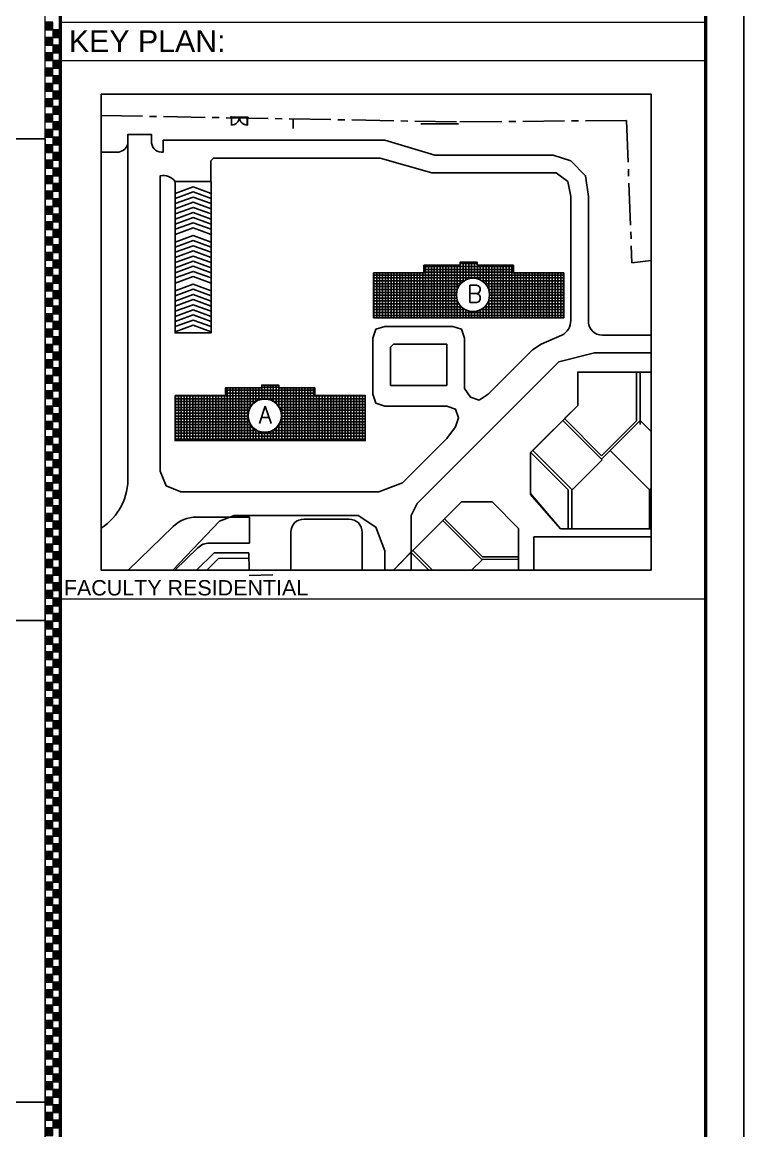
# Model space of a CAD drawing. Extents: x -200722 to 834823, y -494970 to 88783.
# Drawn here: x 412119 to 422456, y -69310 to -53430 of the extents above; entities that cross this region are included whole.
import ezdxf

# ---------------------------------------------------------------- set-up
doc = ezdxf.new("R2010")
doc.units = 0
doc.header["$LTSCALE"] = 100
doc.header["$MEASUREMENT"] = 0
doc.linetypes.add('CENTER2', pattern=[1.125, 0.75, -0.125, 0.125, -0.125])
doc.layers.get('0').update_dxf_attribs({"linetype": 'CONTINUOUS'})
doc.layers.add('5', color=4, linetype='CONTINUOUS')
doc.layers.add('9_PRINT BOUNDARY_NON PRINT', color=32, linetype='CONTINUOUS', plot=False)
doc.layers.add('9_TITLE TEXT', color=7, linetype='CONTINUOUS', lineweight=20)
doc.styles.get("Standard").update_dxf_attribs({"font": 'simplex.shx'})
doc.styles.add('TITLES', font='arial.ttf')
pattern_1 = [(90, (248203.724, -121429.756), (-41.188003, 7e-15), []), (180, (248203.724, -121429.756), (-7e-15, -41.188003), [])]

# ---------------------------------------------------------------- blocks, each defined once
blk = doc.blocks.new('TITLE CHAIN')
at = {"layer": '9_TITLE TEXT'}
h = blk.add_hatch(color=256, dxfattribs=at)
h.dxf.hatch_style = 1
h.paths.add_polyline_path([(0, -121.62), (1, -121.62), (1, -120.62), (0, -120.62)])
h = blk.add_hatch(color=256, dxfattribs=at)
h.dxf.hatch_style = 1
h.paths.add_polyline_path([(0, -123.62), (1, -123.62), (1, -122.62), (0, -122.62)])
h = blk.add_hatch(color=256, dxfattribs=at)
h.dxf.hatch_style = 1
h.paths.add_polyline_path([(1, -122.62), (2, -122.62), (2, -121.62), (1, -121.62)])
h = blk.add_hatch(color=256, dxfattribs=at)
h.dxf.hatch_style = 1
h.paths.add_polyline_path([(1, -124.62), (2, -124.62), (2, -123.62), (1, -123.62)])
h = blk.add_hatch(color=256, dxfattribs=at)
h.dxf.hatch_style = 1
h.paths.add_polyline_path([(0, -125.62), (1, -125.62), (1, -124.62), (0, -124.62)])
h = blk.add_hatch(color=256, dxfattribs=at)
h.dxf.hatch_style = 1
h.paths.add_polyline_path([(0, -127.62), (1, -127.62), (1, -126.62), (0, -126.62)])
h = blk.add_hatch(color=256, dxfattribs=at)
h.dxf.hatch_style = 1
h.paths.add_polyline_path([(1, -126.62), (2, -126.62), (2, -125.62), (1, -125.62)])
h = blk.add_hatch(color=256, dxfattribs=at)
h.dxf.hatch_style = 1
h.paths.add_polyline_path([(1, -128.62), (2, -128.62), (2, -127.62), (1, -127.62)])
h = blk.add_hatch(color=256, dxfattribs=at)
h.dxf.hatch_style = 1
h.paths.add_polyline_path([(0, -129.62), (1, -129.62), (1, -128.62), (0, -128.62)])
h = blk.add_hatch(color=256, dxfattribs=at)
h.dxf.hatch_style = 1
h.paths.add_polyline_path([(1, -130.62), (2, -130.62), (2, -129.62), (1, -129.62)])
h = blk.add_hatch(color=256, dxfattribs=at)
h.dxf.hatch_style = 1
h.paths.add_polyline_path([(0, -131.62), (1, -131.62), (1, -130.62), (0, -130.62)])
h = blk.add_hatch(color=256, dxfattribs=at)
h.dxf.hatch_style = 1
h.paths.add_polyline_path([(0, -133.62), (1, -133.62), (1, -132.62), (0, -132.62)])
h = blk.add_hatch(color=256, dxfattribs=at)
h.dxf.hatch_style = 1
h.paths.add_polyline_path([(1, -132.62), (2, -132.62), (2, -131.62), (1, -131.62)])
h = blk.add_hatch(color=256, dxfattribs=at)
h.dxf.hatch_style = 1
h.paths.add_polyline_path([(1, -134.62), (2, -134.62), (2, -133.62), (1, -133.62)])
h = blk.add_hatch(color=256, dxfattribs=at)
h.dxf.hatch_style = 1
h.paths.add_polyline_path([(0, -135.62), (1, -135.62), (1, -134.62), (0, -134.62)])
h = blk.add_hatch(color=256, dxfattribs=at)
h.dxf.hatch_style = 1
h.paths.add_polyline_path([(1, -136.62), (2, -136.62), (2, -135.62), (1, -135.62)])
h = blk.add_hatch(color=256, dxfattribs=at)
h.dxf.hatch_style = 1
h.paths.add_polyline_path([(0, -137.62), (1, -137.62), (1, -136.62), (0, -136.62)])
h = blk.add_hatch(color=256, dxfattribs=at)
h.dxf.hatch_style = 1
h.paths.add_polyline_path([(1, -138.62), (2, -138.62), (2, -137.62), (1, -137.62)])
h = blk.add_hatch(color=256, dxfattribs=at)
h.dxf.hatch_style = 1
h.paths.add_polyline_path([(0, -139.62), (1, -139.62), (1, -138.62), (0, -138.62)])
h = blk.add_hatch(color=256, dxfattribs=at)
h.dxf.hatch_style = 1
h.paths.add_polyline_path([(1, -140.62), (2, -140.62), (2, -139.62), (1, -139.62)])
h = blk.add_hatch(color=256, dxfattribs=at)
h.dxf.hatch_style = 1
h.paths.add_polyline_path([(0, -141.62), (1, -141.62), (1, -140.62), (0, -140.62)])
h = blk.add_hatch(color=256, dxfattribs=at)
h.dxf.hatch_style = 1
h.paths.add_polyline_path([(0, -143.62), (1, -143.62), (1, -142.62), (0, -142.62)])
h = blk.add_hatch(color=256, dxfattribs=at)
h.dxf.hatch_style = 1
h.paths.add_polyline_path([(1, -142.62), (2, -142.62), (2, -141.62), (1, -141.62)])
h = blk.add_hatch(color=256, dxfattribs=at)
h.dxf.hatch_style = 1
h.paths.add_polyline_path([(1, -144.62), (2, -144.62), (2, -143.62), (1, -143.62)])
h = blk.add_hatch(color=256, dxfattribs=at)
h.dxf.hatch_style = 1
h.paths.add_polyline_path([(0, -145.62), (1, -145.62), (1, -144.62), (0, -144.62)])
h = blk.add_hatch(color=256, dxfattribs=at)
h.dxf.hatch_style = 1
h.paths.add_polyline_path([(1, -146.62), (2, -146.62), (2, -145.62), (1, -145.62)])
h = blk.add_hatch(color=256, dxfattribs=at)
h.dxf.hatch_style = 1
h.paths.add_polyline_path([(0, -147.62), (1, -147.62), (1, -146.62), (0, -146.62)])
h = blk.add_hatch(color=256, dxfattribs=at)
h.dxf.hatch_style = 1
h.paths.add_polyline_path([(0, -149.62), (1, -149.62), (1, -148.62), (0, -148.62)])
h = blk.add_hatch(color=256, dxfattribs=at)
h.dxf.hatch_style = 1
h.paths.add_polyline_path([(1, -148.62), (2, -148.62), (2, -147.62), (1, -147.62)])
h = blk.add_hatch(color=256, dxfattribs=at)
h.dxf.hatch_style = 1
h.paths.add_polyline_path([(1, -150.62), (2, -150.62), (2, -149.62), (1, -149.62)])
h = blk.add_hatch(color=256, dxfattribs=at)
h.dxf.hatch_style = 1
h.paths.add_polyline_path([(0, -151.62), (1, -151.62), (1, -150.62), (0, -150.62)])
h = blk.add_hatch(color=256, dxfattribs=at)
h.dxf.hatch_style = 1
h.paths.add_polyline_path([(0, -153.62), (1, -153.62), (1, -152.62), (0, -152.62)])
h = blk.add_hatch(color=256, dxfattribs=at)
h.dxf.hatch_style = 1
h.paths.add_polyline_path([(1, -152.62), (2, -152.62), (2, -151.62), (1, -151.62)])
h = blk.add_hatch(color=256, dxfattribs=at)
h.dxf.hatch_style = 1
h.paths.add_polyline_path([(1, -154.62), (2, -154.62), (2, -153.62), (1, -153.62)])
h = blk.add_hatch(color=256, dxfattribs=at)
h.dxf.hatch_style = 1
h.paths.add_polyline_path([(0, -155.62), (1, -155.62), (1, -154.62), (0, -154.62)])
h = blk.add_hatch(color=256, dxfattribs=at)
h.dxf.hatch_style = 1
h.paths.add_polyline_path([(1, -156.62), (2, -156.62), (2, -155.62), (1, -155.62)])
h = blk.add_hatch(color=256, dxfattribs=at)
h.dxf.hatch_style = 1
h.paths.add_polyline_path([(0, -157.62), (1, -157.62), (1, -156.62), (0, -156.62)])
h = blk.add_hatch(color=256, dxfattribs=at)
h.dxf.hatch_style = 1
h.paths.add_polyline_path([(0, -159.62), (1, -159.62), (1, -158.62), (0, -158.62)])
h = blk.add_hatch(color=256, dxfattribs=at)
h.dxf.hatch_style = 1
h.paths.add_polyline_path([(1, -158.62), (2, -158.62), (2, -157.62), (1, -157.62)])
h = blk.add_hatch(color=256, dxfattribs=at)
h.dxf.hatch_style = 1
h.paths.add_polyline_path([(1, -160.62), (2, -160.62), (2, -159.62), (1, -159.62)])
h = blk.add_hatch(color=256, dxfattribs=at)
h.dxf.hatch_style = 1
h.paths.add_polyline_path([(0, -161.62), (1, -161.62), (1, -160.62), (0, -160.62)])
h = blk.add_hatch(color=256, dxfattribs=at)
h.dxf.hatch_style = 1
h.paths.add_polyline_path([(1, -162.62), (2, -162.62), (2, -161.62), (1, -161.62)])
h = blk.add_hatch(color=256, dxfattribs=at)
h.dxf.hatch_style = 1
h.paths.add_polyline_path([(0, -163.62), (1, -163.62), (1, -162.62), (0, -162.62)])
h = blk.add_hatch(color=256, dxfattribs=at)
h.dxf.hatch_style = 1
h.paths.add_polyline_path([(1, -164.62), (2, -164.62), (2, -163.62), (1, -163.62)])
h = blk.add_hatch(color=256, dxfattribs=at)
h.dxf.hatch_style = 1
h.paths.add_polyline_path([(0, -165.62), (1, -165.62), (1, -164.62), (0, -164.62)])
h = blk.add_hatch(color=256, dxfattribs=at)
h.dxf.hatch_style = 1
h.paths.add_polyline_path([(1, -166.62), (2, -166.62), (2, -165.62), (1, -165.62)])
h = blk.add_hatch(color=256, dxfattribs=at)
h.dxf.hatch_style = 1
h.paths.add_polyline_path([(0, -167.62), (1, -167.62), (1, -166.62), (0, -166.62)])
h = blk.add_hatch(color=256, dxfattribs=at)
h.dxf.hatch_style = 1
h.paths.add_polyline_path([(0, -169.62), (1, -169.62), (1, -168.62), (0, -168.62)])
h = blk.add_hatch(color=256, dxfattribs=at)
h.dxf.hatch_style = 1
h.paths.add_polyline_path([(1, -168.62), (2, -168.62), (2, -167.62), (1, -167.62)])
h = blk.add_hatch(color=256, dxfattribs=at)
h.dxf.hatch_style = 1
h.paths.add_polyline_path([(1, -170.62), (2, -170.62), (2, -169.62), (1, -169.62)])
h = blk.add_hatch(color=256, dxfattribs=at)
h.dxf.hatch_style = 1
h.paths.add_polyline_path([(0, -171.62), (1, -171.62), (1, -170.62), (0, -170.62)])
h = blk.add_hatch(color=256, dxfattribs=at)
h.dxf.hatch_style = 1
h.paths.add_polyline_path([(1, -172.62), (2, -172.62), (2, -171.62), (1, -171.62)])
h = blk.add_hatch(color=256, dxfattribs=at)
h.dxf.hatch_style = 1
h.paths.add_polyline_path([(0, -173.62), (1, -173.62), (1, -172.62), (0, -172.62)])
h = blk.add_hatch(color=256, dxfattribs=at)
h.dxf.hatch_style = 1
h.paths.add_polyline_path([(0, -175.62), (1, -175.62), (1, -174.62), (0, -174.62)])
h = blk.add_hatch(color=256, dxfattribs=at)
h.dxf.hatch_style = 1
h.paths.add_polyline_path([(1, -174.62), (2, -174.62), (2, -173.62), (1, -173.62)])
h = blk.add_hatch(color=256, dxfattribs=at)
h.dxf.hatch_style = 1
h.paths.add_polyline_path([(1, -176.62), (2, -176.62), (2, -175.62), (1, -175.62)])
h = blk.add_hatch(color=256, dxfattribs=at)
h.dxf.hatch_style = 1
h.paths.add_polyline_path([(0, -177.62), (1, -177.62), (1, -176.62), (0, -176.62)])
h = blk.add_hatch(color=256, dxfattribs=at)
h.dxf.hatch_style = 1
h.paths.add_polyline_path([(0, -179.62), (1, -179.62), (1, -178.62), (0, -178.62)])
h = blk.add_hatch(color=256, dxfattribs=at)
h.dxf.hatch_style = 1
h.paths.add_polyline_path([(1, -178.62), (2, -178.62), (2, -177.62), (1, -177.62)])
h = blk.add_hatch(color=256, dxfattribs=at)
h.dxf.hatch_style = 1
h.paths.add_polyline_path([(1, -180.62), (2, -180.62), (2, -179.62), (1, -179.62)])
h = blk.add_hatch(color=256, dxfattribs=at)
h.dxf.hatch_style = 1
h.paths.add_polyline_path([(0, -181.62), (1, -181.62), (1, -180.62), (0, -180.62)])
h = blk.add_hatch(color=256, dxfattribs=at)
h.dxf.hatch_style = 1
h.paths.add_polyline_path([(1, -182.62), (2, -182.62), (2, -181.62), (1, -181.62)])
h = blk.add_hatch(color=256, dxfattribs=at)
h.dxf.hatch_style = 1
h.paths.add_polyline_path([(0, -183.62), (1, -183.62), (1, -182.62), (0, -182.62)])
h = blk.add_hatch(color=256, dxfattribs=at)
h.dxf.hatch_style = 1
h.paths.add_polyline_path([(0, -185.62), (1, -185.62), (1, -184.62), (0, -184.62)])
h = blk.add_hatch(color=256, dxfattribs=at)
h.dxf.hatch_style = 1
h.paths.add_polyline_path([(1, -184.62), (2, -184.62), (2, -183.62), (1, -183.62)])
h = blk.add_hatch(color=256, dxfattribs=at)
h.dxf.hatch_style = 1
h.paths.add_polyline_path([(1, -186.62), (2, -186.62), (2, -185.62), (1, -185.62)])
h = blk.add_hatch(color=256, dxfattribs=at)
h.dxf.hatch_style = 1
h.paths.add_polyline_path([(0, -187.62), (1, -187.62), (1, -186.62), (0, -186.62)])
h = blk.add_hatch(color=256, dxfattribs=at)
h.dxf.hatch_style = 1
h.paths.add_polyline_path([(1, -188.62), (2, -188.62), (2, -187.62), (1, -187.62)])
h = blk.add_hatch(color=256, dxfattribs=at)
h.dxf.hatch_style = 1
h.paths.add_polyline_path([(0, -189.62), (1, -189.62), (1, -188.62), (0, -188.62)])
h = blk.add_hatch(color=256, dxfattribs=at)
h.dxf.hatch_style = 1
h.paths.add_polyline_path([(1, -190.62), (2, -190.62), (2, -189.62), (1, -189.62)])
h = blk.add_hatch(color=256, dxfattribs=at)
h.dxf.hatch_style = 1
h.paths.add_polyline_path([(0, -191.62), (1, -191.62), (1, -190.62), (0, -190.62)])
h = blk.add_hatch(color=256, dxfattribs=at)
h.dxf.hatch_style = 1
h.paths.add_polyline_path([(1, -192.62), (2, -192.62), (2, -191.62), (1, -191.62)])
h = blk.add_hatch(color=256, dxfattribs=at)
h.dxf.hatch_style = 1
h.paths.add_polyline_path([(0, -193.62), (1, -193.62), (1, -192.62), (0, -192.62)])
h = blk.add_hatch(color=256, dxfattribs=at)
h.dxf.hatch_style = 1
h.paths.add_polyline_path([(0, -195.62), (1, -195.62), (1, -194.62), (0, -194.62)])
h = blk.add_hatch(color=256, dxfattribs=at)
h.dxf.hatch_style = 1
h.paths.add_polyline_path([(1, -194.62), (2, -194.62), (2, -193.62), (1, -193.62)])
h = blk.add_hatch(color=256, dxfattribs=at)
h.dxf.hatch_style = 1
h.paths.add_polyline_path([(1, -196.62), (2, -196.62), (2, -195.62), (1, -195.62)])
h = blk.add_hatch(color=256, dxfattribs=at)
h.dxf.hatch_style = 1
h.paths.add_polyline_path([(0, -197.62), (1, -197.62), (1, -196.62), (0, -196.62)])
h = blk.add_hatch(color=256, dxfattribs=at)
h.dxf.hatch_style = 1
h.paths.add_polyline_path([(1, -198.62), (2, -198.62), (2, -197.62), (1, -197.62)])
h = blk.add_hatch(color=256, dxfattribs=at)
h.dxf.hatch_style = 1
h.paths.add_polyline_path([(0, -199.62), (1, -199.62), (1, -198.62), (0, -198.62)])
h = blk.add_hatch(color=256, dxfattribs=at)
h.dxf.hatch_style = 1
h.paths.add_polyline_path([(0, -201.62), (1, -201.62), (1, -200.62), (0, -200.62)])
h = blk.add_hatch(color=256, dxfattribs=at)
h.dxf.hatch_style = 1
h.paths.add_polyline_path([(1, -200.62), (2, -200.62), (2, -199.62), (1, -199.62)])
h = blk.add_hatch(color=256, dxfattribs=at)
h.dxf.hatch_style = 1
h.paths.add_polyline_path([(1, -202.62), (2, -202.62), (2, -201.62), (1, -201.62)])
h = blk.add_hatch(color=256, dxfattribs=at)
h.dxf.hatch_style = 1
h.paths.add_polyline_path([(0, -203.62), (1, -203.62), (1, -202.62), (0, -202.62)])
h = blk.add_hatch(color=256, dxfattribs=at)
h.dxf.hatch_style = 1
h.paths.add_polyline_path([(0, -205.62), (1, -205.62), (1, -204.62), (0, -204.62)])
h = blk.add_hatch(color=256, dxfattribs=at)
h.dxf.hatch_style = 1
h.paths.add_polyline_path([(1, -204.62), (2, -204.62), (2, -203.62), (1, -203.62)])
h = blk.add_hatch(color=256, dxfattribs=at)
h.dxf.hatch_style = 1
h.paths.add_polyline_path([(1, -206.62), (2, -206.62), (2, -205.62), (1, -205.62)])
h = blk.add_hatch(color=256, dxfattribs=at)
h.dxf.hatch_style = 1
h.paths.add_polyline_path([(0, -207.62), (1, -207.62), (1, -206.62), (0, -206.62)])
h = blk.add_hatch(color=256, dxfattribs=at)
h.dxf.hatch_style = 1
h.paths.add_polyline_path([(1, -208.62), (2, -208.62), (2, -207.62), (1, -207.62)])
h = blk.add_hatch(color=256, dxfattribs=at)
h.dxf.hatch_style = 1
h.paths.add_polyline_path([(0, -209.62), (1, -209.62), (1, -208.62), (0, -208.62)])
h = blk.add_hatch(color=256, dxfattribs=at)
h.dxf.hatch_style = 1
h.paths.add_polyline_path([(0, -211.62), (1, -211.62), (1, -210.62), (0, -210.62)])
h = blk.add_hatch(color=256, dxfattribs=at)
h.dxf.hatch_style = 1
h.paths.add_polyline_path([(1, -210.62), (2, -210.62), (2, -209.62), (1, -209.62)])
h = blk.add_hatch(color=256, dxfattribs=at)
h.dxf.hatch_style = 1
h.paths.add_polyline_path([(1, -212.62), (2, -212.62), (2, -211.62), (1, -211.62)])
h = blk.add_hatch(color=256, dxfattribs=at)
h.dxf.hatch_style = 1
h.paths.add_polyline_path([(0, -213.62), (1, -213.62), (1, -212.62), (0, -212.62)])
h = blk.add_hatch(color=256, dxfattribs=at)
h.dxf.hatch_style = 1
h.paths.add_polyline_path([(1, -214.62), (2, -214.62), (2, -213.62), (1, -213.62)])
h = blk.add_hatch(color=256, dxfattribs=at)
h.dxf.hatch_style = 1
h.paths.add_polyline_path([(0, -215.62), (1, -215.62), (1, -214.62), (0, -214.62)])
h = blk.add_hatch(color=256, dxfattribs=at)
h.dxf.hatch_style = 1
h.paths.add_polyline_path([(1, -216.62), (2, -216.62), (2, -215.62), (1, -215.62)])
h = blk.add_hatch(color=256, dxfattribs=at)
h.dxf.hatch_style = 1
h.paths.add_polyline_path([(0, -217.62), (1, -217.62), (1, -216.62), (0, -216.62)])
h = blk.add_hatch(color=256, dxfattribs=at)
h.dxf.hatch_style = 1
h.paths.add_polyline_path([(1, -218.62), (2, -218.62), (2, -217.62), (1, -217.62)])
h = blk.add_hatch(color=256, dxfattribs=at)
h.dxf.hatch_style = 1
h.paths.add_polyline_path([(0, -219.62), (1, -219.62), (1, -218.62), (0, -218.62)])
h = blk.add_hatch(color=256, dxfattribs=at)
h.dxf.hatch_style = 1
h.paths.add_polyline_path([(0, -221.62), (1, -221.62), (1, -220.62), (0, -220.62)])
h = blk.add_hatch(color=256, dxfattribs=at)
h.dxf.hatch_style = 1
h.paths.add_polyline_path([(1, -220.62), (2, -220.62), (2, -219.62), (1, -219.62)])
h = blk.add_hatch(color=256, dxfattribs=at)
h.dxf.hatch_style = 1
h.paths.add_polyline_path([(1, -222.62), (2, -222.62), (2, -221.62), (1, -221.62)])
h = blk.add_hatch(color=256, dxfattribs=at)
h.dxf.hatch_style = 1
h.paths.add_polyline_path([(0, -223.62), (1, -223.62), (1, -222.62), (0, -222.62)])
h = blk.add_hatch(color=256, dxfattribs=at)
h.dxf.hatch_style = 1
h.paths.add_polyline_path([(1, -224.62), (2, -224.62), (2, -223.62), (1, -223.62)])
h = blk.add_hatch(color=256, dxfattribs=at)
h.dxf.hatch_style = 1
h.paths.add_polyline_path([(0, -225.62), (1, -225.62), (1, -224.62), (0, -224.62)])
h = blk.add_hatch(color=256, dxfattribs=at)
h.dxf.hatch_style = 1
h.paths.add_polyline_path([(0, -227.62), (1, -227.62), (1, -226.62), (0, -226.62)])
h = blk.add_hatch(color=256, dxfattribs=at)
h.dxf.hatch_style = 1
h.paths.add_polyline_path([(1, -226.62), (2, -226.62), (2, -225.62), (1, -225.62)])
h = blk.add_hatch(color=256, dxfattribs=at)
h.dxf.hatch_style = 1
h.paths.add_polyline_path([(1, -228.62), (2, -228.62), (2, -227.62), (1, -227.62)])
h = blk.add_hatch(color=256, dxfattribs=at)
h.dxf.hatch_style = 1
h.paths.add_polyline_path([(0, -229.62), (1, -229.62), (1, -228.62), (0, -228.62)])
h = blk.add_hatch(color=256, dxfattribs=at)
h.dxf.hatch_style = 1
h.paths.add_polyline_path([(0, -231.62), (1, -231.62), (1, -230.62), (0, -230.62)])
h = blk.add_hatch(color=256, dxfattribs=at)
h.dxf.hatch_style = 1
h.paths.add_polyline_path([(1, -230.62), (2, -230.62), (2, -229.62), (1, -229.62)])
h = blk.add_hatch(color=256, dxfattribs=at)
h.dxf.hatch_style = 1
h.paths.add_polyline_path([(1, -232.62), (2, -232.62), (2, -231.62), (1, -231.62)])
h = blk.add_hatch(color=256, dxfattribs=at)
h.dxf.hatch_style = 1
h.paths.add_polyline_path([(0, -233.62), (1, -233.62), (1, -232.62), (0, -232.62)])
h = blk.add_hatch(color=256, dxfattribs=at)
h.dxf.hatch_style = 1
h.paths.add_polyline_path([(1, -234.62), (2, -234.62), (2, -233.62), (1, -233.62)])
h = blk.add_hatch(color=256, dxfattribs=at)
h.dxf.hatch_style = 1
h.paths.add_polyline_path([(0, -235.62), (1, -235.62), (1, -234.62), (0, -234.62)])
h = blk.add_hatch(color=256, dxfattribs=at)
h.dxf.hatch_style = 1
h.paths.add_polyline_path([(0, -237.62), (1, -237.62), (1, -236.62), (0, -236.62)])
h = blk.add_hatch(color=256, dxfattribs=at)
h.dxf.hatch_style = 1
h.paths.add_polyline_path([(1, -236.62), (2, -236.62), (2, -235.62), (1, -235.62)])
h = blk.add_hatch(color=256, dxfattribs=at)
h.dxf.hatch_style = 1
h.paths.add_polyline_path([(1, -238.62), (2, -238.62), (2, -237.62), (1, -237.62)])
h = blk.add_hatch(color=256, dxfattribs=at)
h.dxf.hatch_style = 1
h.paths.add_polyline_path([(0, -239.62), (1, -239.62), (1, -238.62), (0, -238.62)])
h = blk.add_hatch(color=256, dxfattribs=at)
h.dxf.hatch_style = 1
h.paths.add_polyline_path([(1, -240.62), (2, -240.62), (2, -239.62), (1, -239.62)])
h = blk.add_hatch(color=256, dxfattribs=at)
h.dxf.hatch_style = 1
h.paths.add_polyline_path([(0, -241.62), (1, -241.62), (1, -240.62), (0, -240.62)])
h = blk.add_hatch(color=256, dxfattribs=at)
h.dxf.hatch_style = 1
h.paths.add_polyline_path([(1, -242.62), (2, -242.62), (2, -241.62), (1, -241.62)])
h = blk.add_hatch(color=256, dxfattribs=at)
h.dxf.hatch_style = 1
h.paths.add_polyline_path([(0, -243.62), (1, -243.62), (1, -242.62), (0, -242.62)])
h = blk.add_hatch(color=256, dxfattribs=at)
h.dxf.hatch_style = 1
h.paths.add_polyline_path([(1, -244.62), (2, -244.62), (2, -243.62), (1, -243.62)])
h = blk.add_hatch(color=256, dxfattribs=at)
h.dxf.hatch_style = 1
h.paths.add_polyline_path([(0, -245.62), (1, -245.62), (1, -244.62), (0, -244.62)])
h = blk.add_hatch(color=256, dxfattribs=at)
h.dxf.hatch_style = 1
h.paths.add_polyline_path([(0, -247.62), (1, -247.62), (1, -246.62), (0, -246.62)])
h = blk.add_hatch(color=256, dxfattribs=at)
h.dxf.hatch_style = 1
h.paths.add_polyline_path([(1, -246.62), (2, -246.62), (2, -245.62), (1, -245.62)])
h = blk.add_hatch(color=256, dxfattribs=at)
h.dxf.hatch_style = 1
h.paths.add_polyline_path([(1, -248.62), (2, -248.62), (2, -247.62), (1, -247.62)])
h = blk.add_hatch(color=256, dxfattribs=at)
h.dxf.hatch_style = 1
h.paths.add_polyline_path([(0, -249.62), (1, -249.62), (1, -248.62), (0, -248.62)])
h = blk.add_hatch(color=256, dxfattribs=at)
h.dxf.hatch_style = 1
h.paths.add_polyline_path([(1, -250.62), (2, -250.62), (2, -249.62), (1, -249.62)])
h = blk.add_hatch(color=256, dxfattribs=at)
h.dxf.hatch_style = 1
h.paths.add_polyline_path([(0, -251.62), (1, -251.62), (1, -250.62), (0, -250.62)])
h = blk.add_hatch(color=256, dxfattribs=at)
h.dxf.hatch_style = 1
h.paths.add_polyline_path([(0, -253.62), (1, -253.62), (1, -252.62), (0, -252.62)])
h = blk.add_hatch(color=256, dxfattribs=at)
h.dxf.hatch_style = 1
h.paths.add_polyline_path([(1, -252.62), (2, -252.62), (2, -251.62), (1, -251.62)])
h = blk.add_hatch(color=256, dxfattribs=at)
h.dxf.hatch_style = 1
h.paths.add_polyline_path([(1, -254.62), (2, -254.62), (2, -253.62), (1, -253.62)])
h = blk.add_hatch(color=256, dxfattribs=at)
h.dxf.hatch_style = 1
h.paths.add_polyline_path([(0, -255.62), (1, -255.62), (1, -254.62), (0, -254.62)])
h = blk.add_hatch(color=256, dxfattribs=at)
h.dxf.hatch_style = 1
h.paths.add_polyline_path([(0, -257.62), (1, -257.62), (1, -256.62), (0, -256.62)])
h = blk.add_hatch(color=256, dxfattribs=at)
h.dxf.hatch_style = 1
h.paths.add_polyline_path([(1, -256.62), (2, -256.62), (2, -255.62), (1, -255.62)])
h = blk.add_hatch(color=256, dxfattribs=at)
h.dxf.hatch_style = 1
h.paths.add_polyline_path([(1, -258.62), (2, -258.62), (2, -257.62), (1, -257.62)])
h = blk.add_hatch(color=256, dxfattribs=at)
h.dxf.hatch_style = 1
h.paths.add_polyline_path([(0, -259.62), (1, -259.62), (1, -258.62), (0, -258.62)])
h = blk.add_hatch(color=256, dxfattribs=at)
h.dxf.hatch_style = 1
h.paths.add_polyline_path([(1, -260.62), (2, -260.62), (2, -259.62), (1, -259.62)])
h = blk.add_hatch(color=256, dxfattribs=at)
h.dxf.hatch_style = 1
h.paths.add_polyline_path([(0, -261.62), (1, -261.62), (1, -260.62), (0, -260.62)])
h = blk.add_hatch(color=256, dxfattribs=at)
h.dxf.hatch_style = 1
h.paths.add_polyline_path([(0, -263.62), (1, -263.62), (1, -262.62), (0, -262.62)])
h = blk.add_hatch(color=256, dxfattribs=at)
h.dxf.hatch_style = 1
h.paths.add_polyline_path([(1, -262.62), (2, -262.62), (2, -261.62), (1, -261.62)])
h = blk.add_hatch(color=256, dxfattribs=at)
h.dxf.hatch_style = 1
h.paths.add_polyline_path([(1, -264.62), (2, -264.62), (2, -263.62), (1, -263.62)])
h = blk.add_hatch(color=256, dxfattribs=at)
h.dxf.hatch_style = 1
h.paths.add_polyline_path([(0, -265.62), (1, -265.62), (1, -264.62), (0, -264.62)])
for p, q in [((0, -584), (0, 0)), ((2, -584), (2, 0))]:
    blk.add_line(p, q, dxfattribs=at)
for points in [[(0, -121.62), (1, -121.62), (1, -120.62), (0, -120.62)], [(0, -123.62), (1, -123.62), (1, -122.62), (0, -122.62)], [(1, -122.62), (2, -122.62), (2, -121.62), (1, -121.62)], [(1, -124.62), (2, -124.62), (2, -123.62), (1, -123.62)], [(0, -125.62), (1, -125.62), (1, -124.62), (0, -124.62)], [(0, -127.62), (1, -127.62), (1, -126.62), (0, -126.62)], [(1, -126.62), (2, -126.62), (2, -125.62), (1, -125.62)], [(1, -128.62), (2, -128.62), (2, -127.62), (1, -127.62)], [(0, -129.62), (1, -129.62), (1, -128.62), (0, -128.62)], [(1, -130.62), (2, -130.62), (2, -129.62), (1, -129.62)], [(0, -131.62), (1, -131.62), (1, -130.62), (0, -130.62)], [(0, -133.62), (1, -133.62), (1, -132.62), (0, -132.62)], [(1, -132.62), (2, -132.62), (2, -131.62), (1, -131.62)], [(1, -134.62), (2, -134.62), (2, -133.62), (1, -133.62)], [(0, -135.62), (1, -135.62), (1, -134.62), (0, -134.62)], [(1, -136.62), (2, -136.62), (2, -135.62), (1, -135.62)], [(0, -137.62), (1, -137.62), (1, -136.62), (0, -136.62)], [(1, -138.62), (2, -138.62), (2, -137.62), (1, -137.62)], [(0, -139.62), (1, -139.62), (1, -138.62), (0, -138.62)], [(1, -140.62), (2, -140.62), (2, -139.62), (1, -139.62)], [(0, -141.62), (1, -141.62), (1, -140.62), (0, -140.62)], [(0, -143.62), (1, -143.62), (1, -142.62), (0, -142.62)], [(1, -142.62), (2, -142.62), (2, -141.62), (1, -141.62)], [(1, -144.62), (2, -144.62), (2, -143.62), (1, -143.62)], [(0, -145.62), (1, -145.62), (1, -144.62), (0, -144.62)], [(1, -146.62), (2, -146.62), (2, -145.62), (1, -145.62)], [(0, -147.62), (1, -147.62), (1, -146.62), (0, -146.62)], [(0, -149.62), (1, -149.62), (1, -148.62), (0, -148.62)], [(1, -148.62), (2, -148.62), (2, -147.62), (1, -147.62)], [(1, -150.62), (2, -150.62), (2, -149.62), (1, -149.62)], [(0, -151.62), (1, -151.62), (1, -150.62), (0, -150.62)], [(0, -153.62), (1, -153.62), (1, -152.62), (0, -152.62)], [(1, -152.62), (2, -152.62), (2, -151.62), (1, -151.62)], [(1, -154.62), (2, -154.62), (2, -153.62), (1, -153.62)], [(0, -155.62), (1, -155.62), (1, -154.62), (0, -154.62)], [(1, -156.62), (2, -156.62), (2, -155.62), (1, -155.62)], [(0, -157.62), (1, -157.62), (1, -156.62), (0, -156.62)], [(0, -159.62), (1, -159.62), (1, -158.62), (0, -158.62)], [(1, -158.62), (2, -158.62), (2, -157.62), (1, -157.62)], [(1, -160.62), (2, -160.62), (2, -159.62), (1, -159.62)], [(0, -161.62), (1, -161.62), (1, -160.62), (0, -160.62)], [(1, -162.62), (2, -162.62), (2, -161.62), (1, -161.62)], [(0, -163.62), (1, -163.62), (1, -162.62), (0, -162.62)], [(1, -164.62), (2, -164.62), (2, -163.62), (1, -163.62)], [(0, -165.62), (1, -165.62), (1, -164.62), (0, -164.62)], [(1, -166.62), (2, -166.62), (2, -165.62), (1, -165.62)], [(0, -167.62), (1, -167.62), (1, -166.62), (0, -166.62)], [(0, -169.62), (1, -169.62), (1, -168.62), (0, -168.62)], [(1, -168.62), (2, -168.62), (2, -167.62), (1, -167.62)], [(1, -170.62), (2, -170.62), (2, -169.62), (1, -169.62)], [(0, -171.62), (1, -171.62), (1, -170.62), (0, -170.62)], [(1, -172.62), (2, -172.62), (2, -171.62), (1, -171.62)], [(0, -173.62), (1, -173.62), (1, -172.62), (0, -172.62)], [(0, -175.62), (1, -175.62), (1, -174.62), (0, -174.62)], [(1, -174.62), (2, -174.62), (2, -173.62), (1, -173.62)], [(1, -176.62), (2, -176.62), (2, -175.62), (1, -175.62)], [(0, -177.62), (1, -177.62), (1, -176.62), (0, -176.62)], [(0, -179.62), (1, -179.62), (1, -178.62), (0, -178.62)], [(1, -178.62), (2, -178.62), (2, -177.62), (1, -177.62)], [(1, -180.62), (2, -180.62), (2, -179.62), (1, -179.62)], [(0, -181.62), (1, -181.62), (1, -180.62), (0, -180.62)], [(1, -182.62), (2, -182.62), (2, -181.62), (1, -181.62)], [(0, -183.62), (1, -183.62), (1, -182.62), (0, -182.62)], [(0, -185.62), (1, -185.62), (1, -184.62), (0, -184.62)], [(1, -184.62), (2, -184.62), (2, -183.62), (1, -183.62)], [(1, -186.62), (2, -186.62), (2, -185.62), (1, -185.62)], [(0, -187.62), (1, -187.62), (1, -186.62), (0, -186.62)], [(1, -188.62), (2, -188.62), (2, -187.62), (1, -187.62)], [(0, -189.62), (1, -189.62), (1, -188.62), (0, -188.62)], [(1, -190.62), (2, -190.62), (2, -189.62), (1, -189.62)], [(0, -191.62), (1, -191.62), (1, -190.62), (0, -190.62)], [(1, -192.62), (2, -192.62), (2, -191.62), (1, -191.62)], [(0, -193.62), (1, -193.62), (1, -192.62), (0, -192.62)], [(0, -195.62), (1, -195.62), (1, -194.62), (0, -194.62)], [(1, -194.62), (2, -194.62), (2, -193.62), (1, -193.62)], [(1, -196.62), (2, -196.62), (2, -195.62), (1, -195.62)], [(0, -197.62), (1, -197.62), (1, -196.62), (0, -196.62)], [(1, -198.62), (2, -198.62), (2, -197.62), (1, -197.62)], [(0, -199.62), (1, -199.62), (1, -198.62), (0, -198.62)], [(0, -201.62), (1, -201.62), (1, -200.62), (0, -200.62)], [(1, -200.62), (2, -200.62), (2, -199.62), (1, -199.62)], [(1, -202.62), (2, -202.62), (2, -201.62), (1, -201.62)], [(0, -203.62), (1, -203.62), (1, -202.62), (0, -202.62)], [(0, -205.62), (1, -205.62), (1, -204.62), (0, -204.62)], [(1, -204.62), (2, -204.62), (2, -203.62), (1, -203.62)], [(1, -206.62), (2, -206.62), (2, -205.62), (1, -205.62)], [(0, -207.62), (1, -207.62), (1, -206.62), (0, -206.62)], [(1, -208.62), (2, -208.62), (2, -207.62), (1, -207.62)], [(0, -209.62), (1, -209.62), (1, -208.62), (0, -208.62)], [(0, -211.62), (1, -211.62), (1, -210.62), (0, -210.62)], [(1, -210.62), (2, -210.62), (2, -209.62), (1, -209.62)], [(1, -212.62), (2, -212.62), (2, -211.62), (1, -211.62)], [(0, -213.62), (1, -213.62), (1, -212.62), (0, -212.62)], [(1, -214.62), (2, -214.62), (2, -213.62), (1, -213.62)], [(0, -215.62), (1, -215.62), (1, -214.62), (0, -214.62)], [(1, -216.62), (2, -216.62), (2, -215.62), (1, -215.62)], [(0, -217.62), (1, -217.62), (1, -216.62), (0, -216.62)], [(1, -218.62), (2, -218.62), (2, -217.62), (1, -217.62)], [(0, -219.62), (1, -219.62), (1, -218.62), (0, -218.62)], [(0, -221.62), (1, -221.62), (1, -220.62), (0, -220.62)], [(1, -220.62), (2, -220.62), (2, -219.62), (1, -219.62)], [(1, -222.62), (2, -222.62), (2, -221.62), (1, -221.62)], [(0, -223.62), (1, -223.62), (1, -222.62), (0, -222.62)], [(1, -224.62), (2, -224.62), (2, -223.62), (1, -223.62)], [(0, -225.62), (1, -225.62), (1, -224.62), (0, -224.62)], [(0, -227.62), (1, -227.62), (1, -226.62), (0, -226.62)], [(1, -226.62), (2, -226.62), (2, -225.62), (1, -225.62)], [(1, -228.62), (2, -228.62), (2, -227.62), (1, -227.62)], [(0, -229.62), (1, -229.62), (1, -228.62), (0, -228.62)], [(0, -231.62), (1, -231.62), (1, -230.62), (0, -230.62)], [(1, -230.62), (2, -230.62), (2, -229.62), (1, -229.62)], [(1, -232.62), (2, -232.62), (2, -231.62), (1, -231.62)], [(0, -233.62), (1, -233.62), (1, -232.62), (0, -232.62)], [(1, -234.62), (2, -234.62), (2, -233.62), (1, -233.62)], [(0, -235.62), (1, -235.62), (1, -234.62), (0, -234.62)], [(0, -237.62), (1, -237.62), (1, -236.62), (0, -236.62)], [(1, -236.62), (2, -236.62), (2, -235.62), (1, -235.62)], [(1, -238.62), (2, -238.62), (2, -237.62), (1, -237.62)], [(0, -239.62), (1, -239.62), (1, -238.62), (0, -238.62)], [(1, -240.62), (2, -240.62), (2, -239.62), (1, -239.62)], [(0, -241.62), (1, -241.62), (1, -240.62), (0, -240.62)], [(1, -242.62), (2, -242.62), (2, -241.62), (1, -241.62)], [(0, -243.62), (1, -243.62), (1, -242.62), (0, -242.62)], [(1, -244.62), (2, -244.62), (2, -243.62), (1, -243.62)], [(0, -245.62), (1, -245.62), (1, -244.62), (0, -244.62)], [(0, -247.62), (1, -247.62), (1, -246.62), (0, -246.62)], [(1, -246.62), (2, -246.62), (2, -245.62), (1, -245.62)], [(1, -248.62), (2, -248.62), (2, -247.62), (1, -247.62)], [(0, -249.62), (1, -249.62), (1, -248.62), (0, -248.62)], [(1, -250.62), (2, -250.62), (2, -249.62), (1, -249.62)], [(0, -251.62), (1, -251.62), (1, -250.62), (0, -250.62)], [(0, -253.62), (1, -253.62), (1, -252.62), (0, -252.62)], [(1, -252.62), (2, -252.62), (2, -251.62), (1, -251.62)], [(1, -254.62), (2, -254.62), (2, -253.62), (1, -253.62)], [(0, -255.62), (1, -255.62), (1, -254.62), (0, -254.62)], [(0, -257.62), (1, -257.62), (1, -256.62), (0, -256.62)], [(1, -256.62), (2, -256.62), (2, -255.62), (1, -255.62)], [(1, -258.62), (2, -258.62), (2, -257.62), (1, -257.62)], [(0, -259.62), (1, -259.62), (1, -258.62), (0, -258.62)], [(1, -260.62), (2, -260.62), (2, -259.62), (1, -259.62)], [(0, -261.62), (1, -261.62), (1, -260.62), (0, -260.62)], [(0, -263.62), (1, -263.62), (1, -262.62), (0, -262.62)], [(1, -262.62), (2, -262.62), (2, -261.62), (1, -261.62)], [(1, -264.62), (2, -264.62), (2, -263.62), (1, -263.62)], [(0, -265.62), (1, -265.62), (1, -264.62), (0, -264.62)]]:
    blk.add_lwpolyline(points, close=True, dxfattribs=at)

msp = doc.modelspace()

# ---------------------------------------------------------------- hatches: boundary and pattern name
h = msp.add_hatch()
h.set_pattern_fill('ANSI37', color=8, scale=12.972599, angle=45)
h.set_pattern_definition(pattern_1)
edge = h.paths.add_edge_path()
edge.add_arc((418576.8, -57336.2), 238.5, 0, 360)
h.paths.add_polyline_path([(417153.1, -57021.3), (417153.1, -57664.6), (419876.5, -57664.6), (419876.5, -57021.3), (419155.2, -57021.6), (419155.2, -56910.7), (418644, -56910.7), (418644, -56905.7), (418636.7, -56905.7), (418636.7, -56869.5), (418392.9, -56869.5), (418392.9, -56905.7), (418385.7, -56905.7), (418385.7, -56910.7), (417874.5, -56910.7), (417874.5, -57021.3)])
h = msp.add_hatch()
h.set_pattern_fill('ANSI37', color=8, scale=12.972599, angle=45)
h.set_pattern_definition(pattern_1)
edge = h.paths.add_edge_path()
edge.add_arc((415593.2, -59066.2), 238.5, 0, 360)
h.paths.add_polyline_path([(414310.2, -58779.3), (414310.2, -59422.6), (417033.6, -59422.6), (417033.6, -58779.3), (416312.2, -58779.6), (416312.2, -58668.8), (415801, -58668.8), (415801, -58663.8), (415793.8, -58663.8), (415793.8, -58627.5), (415550, -58627.5), (415550, -58663.8), (415542.8, -58663.8), (415542.7, -58668.8), (415031.6, -58668.8), (415031.6, -58779.3)])

# ---------------------------------------------------------------- linework, layer by layer
at = {"color": 18, "linetype": 'CENTER2', "ltscale": 8, "true_color": 0x000000}
for p, q in [((413242.4, -54765.9), (418388.4, -54858.9)), ((418388.4, -54858.9), (420775.3, -54836.4)), ((420775.3, -54836.4), (420853.3, -56878.9)), ((420853.3, -56878.9), (421128.9, -56841.2))]:
    msp.add_line(p, q, dxfattribs=at)
at = {"color": 18, "true_color": 0x000000}
for p, q in [((415115.8, -54790.1), (415105.1, -54790)), ((415108.3, -54799.5), (415108.4, -54787.9)), ((415112, -54799.5), (415108.3, -54799.5)), ((415108.4, -54787.9), (415112.1, -54788)), ((415109.1, -54788.6), (415109, -54798.9)), ((415111.8, -54788.3), (415109.3, -54788.3)), ((415109.3, -54799.2), (415111.7, -54799.2)), ((415112, -54799.5), (415112, -54799.5)), ((415112, -54799.5), (415115.7, -54799.5)), ((415112.1, -54788), (415112.1, -54788)), ((415115.8, -54788), (415112.1, -54788)), ((415114.7, -54799.2), (415112.3, -54799.2)), ((415112.4, -54788.3), (415114.8, -54788.3)), ((415115.1, -54788.6), (415115, -54798.9)), ((415116.4, -54796.2), (415115.6, -54902.7)), ((415115.6, -54902.7), (415119.1, -54902.8)), ((415115.7, -54799.5), (415115.8, -54788)), ((415115.8, -54788), (415346.7, -54789.7)), ((415115.8, -54790.1), (415346.6, -54791.8)), ((415119.9, -54796.2), (415116.4, -54796.2)), ((415120.6, -54792.7), (415118.6, -54792.6)), ((415118.6, -54794.9), (415120.6, -54795)), ((415119.1, -54902.8), (415119.9, -54796.2)), ((415223.7, -54792.8), (415127.5, -54792.1)), ((415223.7, -54796.3), (415127.5, -54795.6)), ((415238.7, -54792.9), (415334.9, -54793.7)), ((415238.7, -54796.4), (415334.8, -54797.1)), ((415341.7, -54904.4), (415342.4, -54797.9)), ((415345.1, -54904.4), (415341.7, -54904.4)), ((415341.8, -54794.3), (415343.7, -54794.3)), ((415343.7, -54796.6), (415341.8, -54796.6)), ((415342.4, -54797.9), (415345.9, -54797.9)), ((415345.9, -54797.9), (415345.1, -54904.4)), ((415346.6, -54801.2), (415346.7, -54789.7)), ((415346.6, -54791.8), (415357.3, -54791.9)), ((415350.3, -54801.3), (415346.6, -54801.2)), ((415346.7, -54789.7), (415354, -54789.8)), ((415347.3, -54790.3), (415347.3, -54800.6)), ((415347.5, -54800.9), (415350, -54800.9)), ((415350.1, -54790), (415347.6, -54790)), ((415350.3, -54801.2), (415350.3, -54801.3)), ((415350.3, -54801.3), (415354, -54801.3)), ((415350.4, -54789.7), (415350.4, -54789.8)), ((415353, -54801), (415350.5, -54801)), ((415350.6, -54790.1), (415353.1, -54790.1)), ((415353.4, -54790.3), (415353.3, -54800.7)), ((415354, -54801.3), (415354, -54789.8)), ((416001.5, -54815.8), (416001.4, -54954.8)), ((418369.5, -54886.9), (417829.4, -54886.6)), ((413632.7, -55037.2, 30.5), (413632.7, -60013.9)), ((420548.5, -59561), (420418.2, -59691.2)), ((413636.3, -61279.9), (414282.1, -60653.4)), ((414613.2, -60519.3), (415373.9, -60519.7)), ((415373.9, -60519.7), (415373.7, -60891.6)), ((416800.3, -60547.6), (416156.2, -60547.2)), ((415965.7, -61279.9), (415966, -60737.1)), ((416989.9, -61279.9), (416990.2, -60737.7)), ((419450.4, -60800.2), (419450.1, -61279.9)), ((421128.9, -60801.1), (419450.4, -60800.2)), ((414304.8, -61279.9), (414636.3, -60958.4)), ((415373.7, -60891.6), (414801.9, -60891.3)), ((414618.6, -61279.9), (414867.9, -61031)), ((414762.8, -61279.9), (414931, -61111.9)), ((414867.9, -61031), (415365.8, -61028.9)), ((414931, -61111.9), (415367.5, -61109.2)), ((415365.8, -61028.9), (415371.1, -61279.9)), ((415372.7, -61355.2), (415709.8, -61344.7))]:
    msp.add_line(p, q, dxfattribs=at)
at = {"color": 8}
for p, q in [((420078.6, -58918.7), (420078.9, -58439.1)), ((421128.9, -58444.4), (420078.9, -58443.9)), ((420973.2, -59191.3), (420973.6, -58441)), ((420078.6, -58918.7), (419402.7, -59593.9)), ((419402.4, -60196.7), (419402.7, -59593.9)), ((419993.5, -60115.4), (419993.2, -60686)), ((421104.4, -60117.5), (421104.1, -60686.6)), ((418411.5, -60299.6), (418143.3, -60567.5)), ((418411.5, -60299.6), (418849.7, -60299.8)), ((419229.5, -60680.1), (418849.7, -60299.8)), ((419830.5, -60685.9), (419402.4, -60196.7)), ((419229.5, -60680.1), (419229.2, -61279.9)), ((421128.9, -60686.6), (419830.5, -60685.9)), ((417718.6, -60991.7), (417436.1, -61279.9)), ((418699.1, -61123.9), (419229.3, -61124.2))]:
    msp.add_line(p, q, dxfattribs=at)
at = {"color": 18, "ltscale": 2, "true_color": 0x000000}
for p, q in [((420078.9, -58443.9), (420078.6, -58918.7)), ((420919.6, -58444.3), (420078.9, -58443.9)), ((420919.3, -59139.9), (420919.6, -58444.3)), ((420078.6, -58918.7), (419888.9, -59108.3)), ((419432.2, -59564.4), (419862.4, -59134.7)), ((419862.4, -59134.7), (420425.4, -59698.3)), ((419888.9, -59108.3), (420419.3, -59639.3)), ((420419.3, -59639.3), (420919.3, -59139.9)), ((420543, -59566.5), (420973.2, -59136.8)), ((420973.2, -59136.8), (421128.9, -59292.7)), ((419402.4, -60182.7), (419402.7, -59593.9)), ((419402.7, -59593.9), (419404.6, -59592)), ((419404.6, -59592), (419938.5, -60126.4)), ((419995.2, -60128), (419432.2, -59564.4)), ((420425.4, -59698.3), (419995.2, -60128)), ((421106.1, -60130.1), (420543, -59566.5)), ((419830.5, -60685.9), (419402.4, -60182.7)), ((419938.5, -60126.4), (419938.2, -60686)), ((421128.9, -60107.3), (421106.1, -60130.1)), ((418411.5, -60299.6), (418169.2, -60541.6)), ((418849.7, -60299.8), (418411.5, -60299.6)), ((419229.5, -60680.1), (418849.7, -60299.8)), ((417713.1, -60997.2), (418143.3, -60567.5)), ((418143.3, -60567.5), (418706.3, -61131.1)), ((418169.2, -60541.6), (418714.3, -61087.3)), ((419229.3, -61087.5), (419229.5, -60680.1)), ((419938.2, -60686), (419830.5, -60685.9)), ((417687.5, -61023.4), (417436.1, -61279.9)), ((417943.7, -61279.9), (417687.5, -61023.4)), ((417995.6, -61279.9), (417713.1, -60997.2)), ((418706.3, -61131.1), (418557.3, -61279.9)), ((418714.3, -61087.3), (419229.3, -61087.5))]:
    msp.add_line(p, q, dxfattribs=at)
at = {"color": 18, "true_color": 0x000000}
for points in [[(330496.4, -104400.4), (421906.4, -104400.4), (421906.4, -40160.4), (330496.4, -40160.4)], [(413252.5, -54458.9), (421128.9, -54458.9), (421128.9, -61279.9), (413252.5, -61279.9)]]:
    msp.add_lwpolyline(points, close=True, dxfattribs=at)
at = {"color": 18, "ltscale": 2, "true_color": 0x000000, "elevation": 30.5}
for points in [[(421128.9, -57913.6), (420431.6, -57913.6, -0.4368645), (420231.5, -57702.1), (420231.5, -55925.5), (420189.2, -55629.4), (419977.7, -55417.9), (419723.9, -55333.3), (418031.9, -55333.3), (417312.8, -55121.8), (414140.3, -55121.8), (414140.3, -55291, -0.3942949), (413971.1, -55164.1), (413971.1, -55037.2), (413632.7, -55037.2), (413632.7, -55164.1, -0.3016965), (413505.8, -55291), (413252.5, -55291)], [(418666.4, -58844.2), (418539.5, -58801.9), (418454.9, -58675), (418454.9, -57955.9), (418412.6, -57829), (418285.7, -57786.7), (417312.8, -57786.7), (417185.9, -57829), (417143.6, -57955.9), (417143.6, -58759.6), (417185.9, -58886.5), (417312.8, -58928.8), (418201.1, -58928.8), (418328, -58971.1), (418370.3, -59098), (418328, -59224.9), (418201.1, -59394.1), (417566.6, -60028.6), (417228.2, -60155.5), (414394.1, -60155.5), (414182.6, -60070.9), (414098, -59859.4), (414098, -55629.4, -0.3027756), (414309.5, -55714), (414821.5, -55714), (414821.5, -55417.9), (414859.4, -55375.6), (417249.3, -55375.6), (417989.6, -55587.1), (419766.2, -55587.1), (419935.4, -55714), (419977.7, -55925.5), (419977.7, -57702.1, -0.2847818), (419850.8, -57913.6), (419554.7, -58040.5), (419427.8, -58125.1), (418793.3, -58759.6), (418666.4, -58844.2)]]:
    msp.add_lwpolyline(points, format="xyb", dxfattribs=at)
at = {"color": 18, "true_color": 0x000000}
for points, elevation in [([(414309.5, -55714), (414826.3, -55714), (414826.3, -57880.2), (414309.5, -57880.2)], 30.5), ([(417153.1, -57021.3), (417153.1, -57664.6), (419876.5, -57664.6), (419876.5, -57021.3), (419155.2, -57021.6), (419155.2, -56910.7), (418644, -56910.7), (418644, -56905.7), (418636.7, -56905.7), (418636.7, -56869.5), (418392.9, -56869.5), (418392.9, -56905.7), (418385.7, -56905.7), (418385.7, -56910.7), (417874.5, -56910.7), (417874.5, -57021.3)], -160.5), ([(414310.2, -58779.3), (414310.2, -59422.6), (417033.6, -59422.6), (417033.6, -58779.3), (416312.2, -58779.6), (416312.2, -58668.8), (415801, -58668.8), (415801, -58663.8), (415793.8, -58663.8), (415793.8, -58627.5), (415550, -58627.5), (415550, -58663.8), (415542.8, -58663.8), (415542.7, -58668.8), (415031.6, -58668.8), (415031.6, -58779.3)], -160.5)]:
    msp.add_lwpolyline(points, close=True, dxfattribs=dict(at, elevation=elevation))
at = {"color": 18, "ltscale": 2, "true_color": 0x000000, "elevation": 30.5}
for points in [[(414310, -55882.2), (414567.9, -55788.3), (414825.9, -55882.2)], [(414310, -55955.7), (414567.9, -55861.8), (414825.9, -55955.7)], [(414310, -56029.1), (414567.9, -55935.3), (414825.9, -56029.1)], [(414310, -56102.6), (414567.9, -56008.8), (414825.9, -56102.6)], [(414310, -56176.1), (414567.9, -56082.2), (414825.9, -56176.1)], [(414310, -56249.6), (414567.9, -56155.7), (414825.9, -56249.6)], [(414310, -56323.1), (414567.9, -56229.2), (414825.9, -56323.1)], [(414310, -56396.5), (414567.9, -56302.7), (414825.9, -56396.5)], [(414310, -56470), (414567.9, -56376.1), (414825.9, -56470)], [(414310, -56579.5), (414567.9, -56485.6), (414825.9, -56579.5)], [(414310, -56653), (414567.9, -56559.1), (414825.9, -56653)], [(414310, -56726.4), (414567.9, -56632.6), (414825.9, -56726.4)], [(414310, -56799.9), (414567.9, -56706.1), (414825.9, -56799.9)], [(414310, -56873.4), (414567.9, -56779.5), (414825.9, -56873.4)], [(414310, -56946.9), (414567.9, -56853), (414825.9, -56946.9)], [(414310, -57020.4), (414567.9, -56926.5), (414825.9, -57020.4)], [(414310, -57093.8), (414567.9, -57000), (414825.9, -57093.8)], [(414310, -57167.3), (414567.9, -57073.4), (414825.9, -57167.3)], [(414310, -57276.8), (414567.9, -57182.9), (414825.9, -57276.8)], [(414310, -57350.3), (414567.9, -57256.4), (414825.9, -57350.3)], [(414310, -57423.8), (414567.9, -57329.9), (414825.9, -57423.8)], [(414310, -57497.2), (414567.9, -57403.4), (414825.9, -57497.2)], [(414310, -57570.7), (414567.9, -57476.8), (414825.9, -57570.7)], [(414310, -57644.2), (414567.9, -57550.3), (414825.9, -57644.2)], [(414310, -57717.7), (414567.9, -57623.8), (414825.9, -57717.7)], [(414310, -57791.1), (414567.9, -57697.3), (414825.9, -57791.1)], [(414310, -57864.6), (414567.9, -57770.7), (414825.9, -57864.6)], [(418201.1, -58632.7), (417397.4, -58632.7), (417397.4, -58082.8), (417439.7, -58040.5), (418201.1, -58040.5), (418201.1, -58632.7)], [(417693.5, -61279.9), (417693.5, -60493.9), (417778.1, -60324.7), (419808.5, -58294.3), (420316.1, -58167.4), (421128.9, -58167.4)], [(414276, -61279.9), (414944, -60578.5), (415155.5, -60493.9), (416932.1, -60493.9), (417185.9, -60663.1), (417312.8, -61001.5), (417312.8, -61279.9)]]:
    msp.add_lwpolyline(points, dxfattribs=at)
at = {"color": 7}
for centre in [(418576.8, -57336.2), (415593.2, -59066.2)]:
    msp.add_circle(centre, 238.5, dxfattribs=at)
at = {"color": 18, "true_color": 0x000000}
for centre, radius, start, end in [((415109.3, -54798.9), 0.277, 179.57806, 269.57806), ((415109.3, -54788.6), 0.277, 89.57806, 179.57806), ((415111.7, -54799.5), 0.277, 359.57806, 89.57806), ((415111.8, -54788), 0.277, 269.57806, 359.57806), ((415112.3, -54799.5), 0.277, 89.57806, 179.57806), ((415112.4, -54788), 0.277, 179.57806, 269.57806), ((415114.7, -54798.9), 0.277, 269.57806, 359.57806), ((415114.8, -54788.6), 0.277, 359.57806, 89.57806), ((415118.7, -54790.8), 112, 268.43577, 357.1367), ((415343.7, -54792.4), 112, 182.01942, 270.72035), ((415347.6, -54790.3), 0.277, 89.57806, 179.57806), ((415347.5, -54800.7), 0.277, 179.57806, 269.57806), ((415350, -54801.2), 0.277, 359.57806, 89.57806), ((415350.1, -54789.8), 0.277, 269.57806, 359.57806), ((415350.5, -54801.2), 0.277, 89.57806, 179.57806), ((415350.6, -54789.8), 0.277, 179.57806, 269.57806), ((415353, -54800.7), 0.277, 269.57806, 359.57806), ((415353.1, -54790.3), 0.277, 359.57806, 89.57806), ((412792.1, -59973.7), 841.6, 303.16715, 2.74016), ((414612.9, -60994.4), 475.1, 89.96936, 134.13263), ((416156.1, -60737.2), 190, 89.96936, 179.96936), ((416800.2, -60737.6), 190, 359.96936, 89.96936), ((414801.7, -61128.8), 237.5, 89.96936, 134.13263)]:
    msp.add_arc(centre, radius, start, end, dxfattribs=at)
at = {"layer": '5', "color": 7, "lineweight": -2}
for p, q in [((330496.4, -55100.4), (412446.4, -55100.4)), ((412446.4, -104400.4), (412446.4, -55100.4)), ((330496.4, -62000.4), (412446.4, -62000.4)), ((330496.4, -68900.4), (412446.4, -68900.4))]:
    msp.add_line(p, q, dxfattribs=at)
at = {"layer": '9_PRINT BOUNDARY_NON PRINT', "color": 18, "true_color": 0x000000}
msp.add_lwpolyline([(329946.4, -104950.4), (422456.4, -104950.4), (422456.4, -39610.4), (329946.4, -39610.4)], close=True, dxfattribs=at)
at = {"layer": '9_TITLE TEXT', "color": 18, "true_color": 0x000000}
msp.add_line((412446.4, -103699.1), (412446.4, -40160.4), dxfattribs=at)
at = {"layer": '9_TITLE TEXT', "color": 18, "lineweight": 50, "true_color": 0x000000}
msp.add_lwpolyline([(421906.4, -104400.4), (412666.4, -104400.4), (412666.4, -40160.4), (421906.4, -40160.4)], close=True, dxfattribs=at)
at = {"layer": '9_TITLE TEXT', "color": 18, "true_color": 0x000000}
for points in [[(421906.4, -40160.4), (421906.4, -104400.4)], [(412666.4, -53430.5), (421906.4, -53430.5)], [(412673.1, -61689.1), (412673.1, -53430.5)], [(412666.4, -53980.5), (421906.4, -53980.5)], [(412666.4, -61689.1), (421906.4, -61689.1)]]:
    msp.add_lwpolyline(points, dxfattribs=at)

# ---------------------------------------------------------------- block references
at = {"color": 18, "true_color": 0x000000, "xscale": 110, "yscale": 110, "zscale": 110}
msp.add_blockref('TITLE CHAIN', (412446.4, -40160.4), dxfattribs=at)

# ---------------------------------------------------------------- texts
at = {"color": 7, "lineweight": -3}
for s, p in [('B', (418489.5, -57446.5)), ('A', (415505.9, -59176.5))]:
    msp.add_text(s, height=247.5, dxfattribs=at).set_placement(p)
at = {"layer": '9_TITLE TEXT', "color": 18, "lineweight": 25, "true_color": 0x000000, "insert": (412789.3, -53545.6), "char_height": 310.62, "width": 2906.532, "attachment_point": 1, "style": 'TITLES'}
msp.add_mtext('KEY PLAN:', dxfattribs=at)
at = {"layer": '9_TITLE TEXT', "color": 18, "true_color": 0x000000, "insert": (412716.5, -61421.2), "char_height": 220, "width": 13947.881, "attachment_point": 1, "style": 'TITLES'}
msp.add_mtext('FACULTY RESIDENTIAL', dxfattribs=at)

doc.saveas('drawing.dxf')
